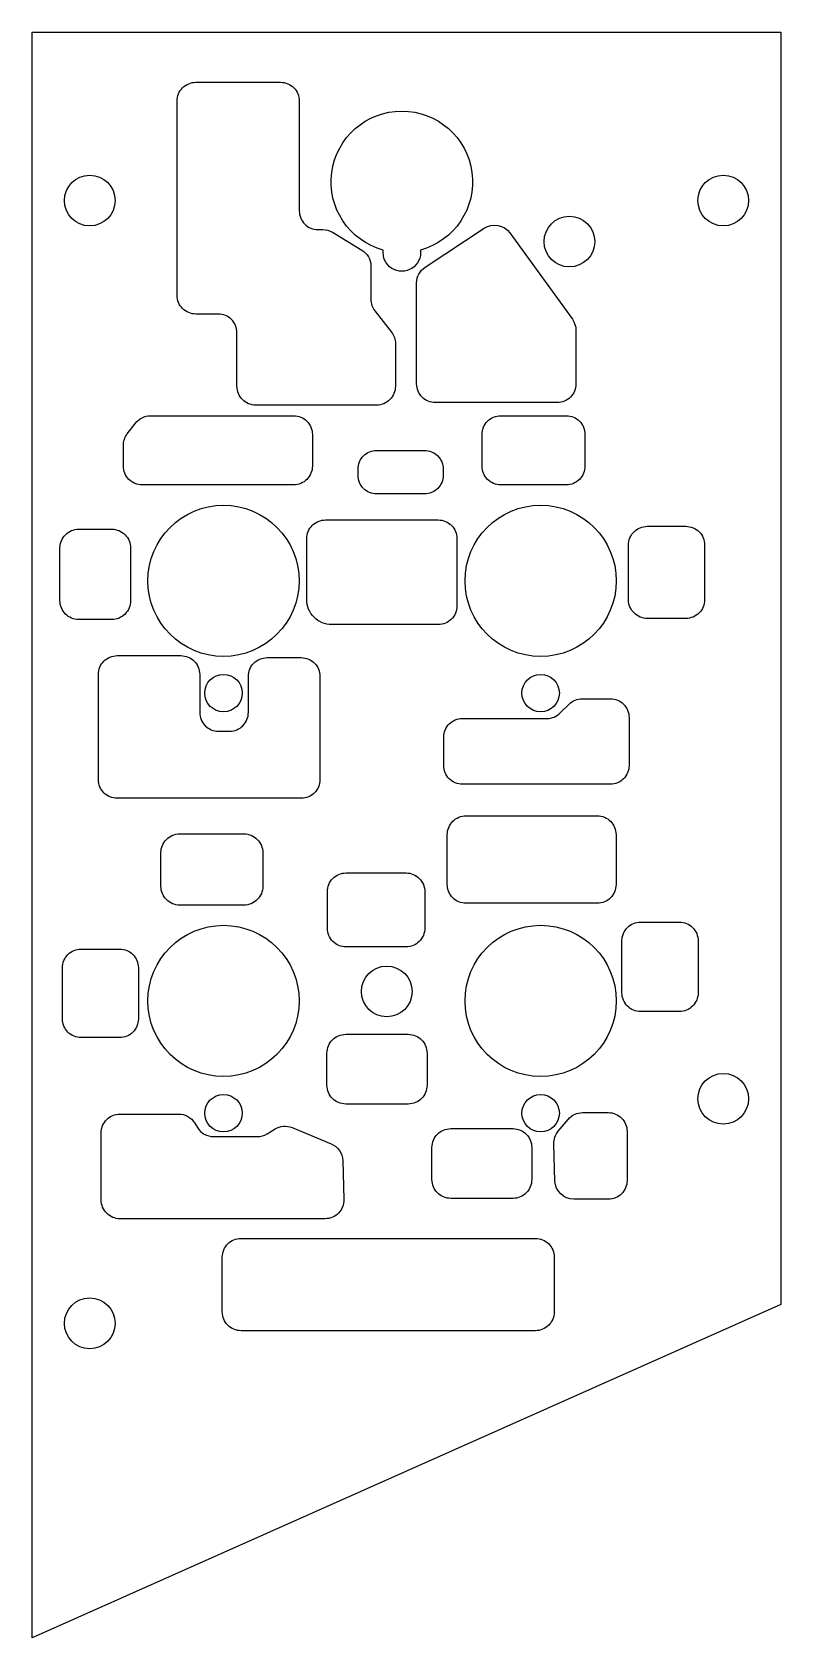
# Model space of a CAD drawing. Header units: inches. Extents: x -2.5 to 0, y -5.36 to 0.
import ezdxf

# ---------------------------------------------------------------- set-up
doc = ezdxf.new("R2010")
doc.units = ezdxf.units.IN
doc.layers.get('0').update_dxf_attribs({"linetype": 'CONTINUOUS'})

msp = doc.modelspace()

# ---------------------------------------------------------------- linework, layer by layer
msp.add_lwpolyline([(0, -4.25), (-2.5, -5.363), (-2.5, 0), (0, 0)], close=True)
for points in [[(-1.7535, -1.2457, -0.414214), (-1.816, -1.1832), (-1.816, -1.0042, 0.414214), (-1.8785, -0.9417), (-1.9534, -0.9417, -0.414214), (-2.0159, -0.8792), (-2.0159, -0.2301, -0.414214), (-1.9534, -0.1676), (-1.6706, -0.1676, -0.414214), (-1.6081, -0.2301), (-1.6081, -0.597, 0.414214), (-1.5456, -0.6595), (-1.5295, -0.6595, -0.136542), (-1.4972, -0.6684), (-1.399, -0.7277, -0.262807), (-1.3688, -0.7812), (-1.3688, -0.8926, 0.167215), (-1.3556, -0.9311), (-1.3002, -1.0021, -0.167215), (-1.287, -1.0405), (-1.287, -1.1832, -0.414214), (-1.3495, -1.2457)], [(-1.3275, -0.728, -7.492617), (-1.2036, -0.728, -1.142332)], [(-0.6962, -0.9589, -0.157951), (-0.6844, -0.9956), (-0.6844, -1.1748, -0.414214), (-0.7469, -1.2373), (-1.1536, -1.2373, -0.414214), (-1.2161, -1.1748), (-1.2161, -0.8376, -0.252021), (-1.188, -0.7854), (-0.9902, -0.6549, -0.401573), (-0.9051, -0.6704)], [(-1.5642, -1.4495, -0.414214), (-1.6267, -1.512), (-2.1327, -1.512, -0.414214), (-2.1952, -1.4495), (-2.1952, -1.3801, -0.164222), (-2.1824, -1.3422), (-2.1547, -1.3059, -0.234069), (-2.105, -1.2813), (-1.6267, -1.2813, -0.414214), (-1.5642, -1.3438)], [(-0.9351, -1.512, -0.414214), (-0.9976, -1.4495), (-0.9976, -1.3438, -0.414214), (-0.9351, -1.2813), (-0.7166, -1.2813, -0.414214), (-0.6541, -1.3438), (-0.6541, -1.4495, -0.414214), (-0.7166, -1.512)], [(-1.19, -1.397, -0.414214), (-1.1275, -1.4595), (-1.1275, -1.4799, -0.414214), (-1.19, -1.5424), (-1.3492, -1.5424, -0.414214), (-1.4117, -1.4799), (-1.4117, -1.4595, -0.414214), (-1.3492, -1.397)], [(-2.3447, -1.9618, -0.414214), (-2.4072, -1.8993), (-2.4072, -1.7228, -0.414214), (-2.3447, -1.6603), (-2.2338, -1.6603, -0.414214), (-2.1713, -1.7228), (-2.1713, -1.8993, -0.414214), (-2.2338, -1.9618)], [(-1.0814, -1.9162, -0.414214), (-1.1439, -1.9787), (-1.5, -1.9787, -0.414214), (-1.583, -1.8957), (-1.583, -1.6917, -0.414214), (-1.5205, -1.6292), (-1.1439, -1.6292, -0.414214), (-1.0814, -1.6917)], [(-0.3172, -1.6506, -0.414214), (-0.2547, -1.7131), (-0.2547, -1.8957, -0.414214), (-0.3172, -1.9582), (-0.4462, -1.9582, -0.414214), (-0.5087, -1.8957), (-0.5087, -1.7131, -0.414214), (-0.4462, -1.6506)], [(-1.6015, -2.0892, -0.414214), (-1.539, -2.1517), (-1.539, -2.4964, -0.414214), (-1.6015, -2.5589), (-2.2161, -2.5589, -0.414214), (-2.2786, -2.4964), (-2.2786, -2.145, -0.414214), (-2.2161, -2.0825), (-2.003, -2.0825, -0.414214), (-1.9405, -2.145), (-1.9405, -2.2722, 0.414214), (-1.878, -2.3347), (-1.8403, -2.3347, 0.414214), (-1.7778, -2.2722), (-1.7778, -2.1517, -0.414214), (-1.7153, -2.0892)], [(-1.0632, -2.5119, -0.414214), (-1.1257, -2.4494), (-1.1257, -2.3548, -0.414214), (-1.0632, -2.2923), (-0.7807, -2.2923, 0.198912), (-0.7365, -2.274), (-0.7073, -2.2447, -0.198912), (-0.6631, -2.2264), (-0.5694, -2.2264, -0.414214), (-0.5069, -2.2889), (-0.5069, -2.4494, -0.414214), (-0.5694, -2.5119)], [(-1.0513, -2.9097, -0.414214), (-1.1138, -2.8472), (-1.1138, -2.68, -0.414214), (-1.0513, -2.6175), (-0.613, -2.6175, -0.414214), (-0.5505, -2.68), (-0.5505, -2.8472, -0.414214), (-0.613, -2.9097)], [(-2.0075, -2.9156, -0.414214), (-2.07, -2.8531), (-2.07, -2.7402, -0.414214), (-2.0075, -2.6777), (-1.7923, -2.6777, -0.414214), (-1.7298, -2.7402), (-1.7298, -2.8531, -0.414214), (-1.7923, -2.9156)], [(-1.4517, -3.0552, -0.414214), (-1.5142, -2.9927), (-1.5142, -2.8708, -0.414214), (-1.4517, -2.8083), (-1.2515, -2.8083, -0.414214), (-1.189, -2.8708), (-1.189, -2.9927, -0.414214), (-1.2515, -3.0552)], [(-0.4682, -3.2712, -0.414214), (-0.5307, -3.2087), (-0.5307, -3.0348, -0.414214), (-0.4682, -2.9723), (-0.3388, -2.9723, -0.414214), (-0.2763, -3.0348), (-0.2763, -3.2087, -0.414214), (-0.3388, -3.2712)], [(-2.3362, -3.3581, -0.414214), (-2.3987, -3.2956), (-2.3987, -3.1249, -0.414214), (-2.3362, -3.0624), (-2.2078, -3.0624, -0.414214), (-2.1453, -3.1249), (-2.1453, -3.2956, -0.414214), (-2.2078, -3.3581)], [(-1.453, -3.58, -0.414214), (-1.5155, -3.5175), (-1.5155, -3.4097, -0.414214), (-1.453, -3.3472), (-1.244, -3.3472, -0.414214), (-1.1815, -3.4097), (-1.1815, -3.5175, -0.414214), (-1.244, -3.58)], [(-1.4593, -3.8988, -0.422702), (-1.5217, -3.9632), (-2.2068, -3.9632, -0.414214), (-2.2693, -3.9007), (-2.2693, -3.6759, -0.414214), (-2.2068, -3.6134), (-2.0105, -3.6134, -0.261991), (-1.9571, -3.6435), (-1.9479, -3.6587, 0.261991), (-1.8944, -3.6887), (-1.7479, -3.6887, 0.13732), (-1.7154, -3.6796), (-1.6884, -3.6632, -0.238947), (-1.6321, -3.6589), (-1.5016, -3.7129, -0.295577), (-1.463, -3.7688)], [(-0.6917, -3.898, -0.405625), (-0.7542, -3.8374), (-0.7579, -3.7129, -0.182282), (-0.7435, -3.6712), (-0.7104, -3.6312, -0.223356), (-0.6623, -3.6086), (-0.576, -3.6086, -0.414214), (-0.5135, -3.6711), (-0.5135, -3.8355, -0.414214), (-0.576, -3.898)], [(-1.1024, -3.8951, -0.414214), (-1.1649, -3.8326), (-1.1649, -3.7247, -0.414214), (-1.1024, -3.6622), (-0.8943, -3.6622, -0.414214), (-0.8318, -3.7247), (-0.8318, -3.8326, -0.414214), (-0.8943, -3.8951)], [(-0.8194, -4.0288, -0.414214), (-0.7569, -4.0913), (-0.7569, -4.2746, -0.414214), (-0.8194, -4.3371), (-1.8025, -4.3371, -0.414214), (-1.865, -4.2746), (-1.865, -4.0913, -0.414214), (-1.8025, -4.0288)]]:
    msp.add_lwpolyline(points, format="xyb", close=True)
for centre, radius in [((-2.3075, -0.5625), 0.0847), ((-0.1925, -0.5625), 0.0847), ((-0.706, -0.6997), 0.0847), ((-1.861, -1.8326), 0.2525), ((-0.8021, -1.8326), 0.2525), ((-1.861, -2.2076), 0.0625), ((-0.8021, -2.2076), 0.0625), ((-1.861, -3.2356), 0.2525), ((-0.8021, -3.2356), 0.2525), ((-1.316, -3.2041), 0.0847), ((-0.1925, -3.5625), 0.0847), ((-1.861, -3.6106), 0.0625), ((-0.8021, -3.6106), 0.0625), ((-2.3075, -4.3125), 0.0847)]:
    msp.add_circle(centre, radius)

doc.saveas('drawing.dxf')
